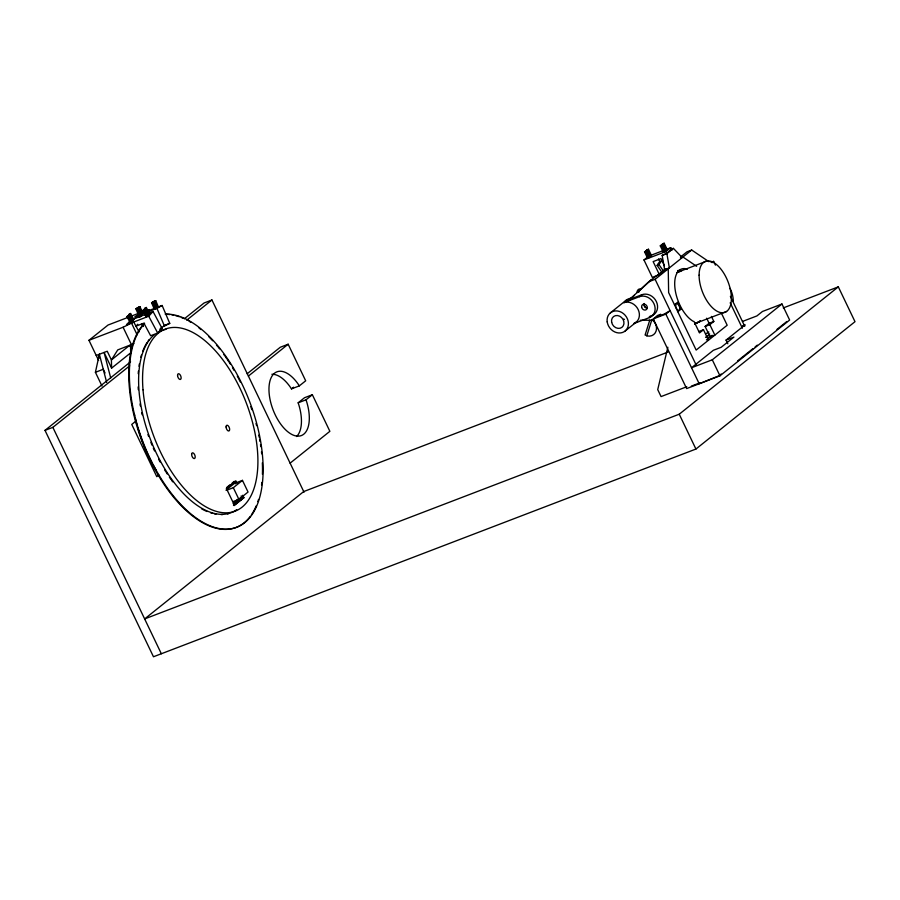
<?xml version="1.0" encoding="UTF-8"?>
<svg xmlns="http://www.w3.org/2000/svg" width="900" height="900" viewBox="0 0 900 900"><rect width="100%" height="100%" fill="white"/><g stroke="black" fill="none" stroke-linecap="round" stroke-linejoin="round"><path stroke-width="1.35" d="M98.978 358.29L99.371 354.251L106.672 382.421M101.992 386.021L95.411 372.285L99.371 354.251M667.856 347.243L657.72 389.621L661.061 396.585L686.79 386.73M649.778 320.108L645.097 335.002L647.314 335.981A9.754 8.314 51.3 0 0 656.145 330.964A9.754 8.314 51.3 0 0 652.354 319.973M646.785 335.835L651.881 319.635M126.934 316.598L128.767 315.495L132.007 321.536L131.434 322.166L130.174 322.65L126.934 316.598L128.767 315.495M128.756 314.606L130.59 313.493L133.83 319.545L133.256 320.164L131.996 320.647L128.756 314.606L130.59 313.493M126.698 324.652L130.151 320.884M130.174 322.65L132.007 321.536M131.996 320.647L133.83 319.545M142.65 310.579L144.484 309.465L147.735 315.517L147.15 316.147L145.901 316.631L142.65 310.579L144.484 309.465M144.484 308.588L146.317 307.474L149.558 313.515L148.984 314.145L147.724 314.629L144.484 308.588L146.317 307.474M137.756 324.259L136.024 326.149L143.888 323.134L150.638 335.734L157.714 333.022L162.034 328.309L153.034 311.512L131.017 319.939M145.901 316.631L147.735 315.517M147.724 314.629L149.558 313.515M130.433 321.626L126.472 324.799L148.714 316.226L153.034 311.512M629.989 299.891L629.168 299.891L648.821 281.722L665.561 268.988M629.168 299.891L634.5 295.256M637.447 292.534L651.206 279.821M98.606 360.439L88.965 340.301L108.056 325.024L140.861 312.457M139.061 314.719L135.101 317.891L142.335 315.113L139.579 317.329M88.965 340.301L123.086 327.24L133.706 322.02L139.095 331.875M147.285 311.152L149.243 309.589L142.178 311.963M129.431 345.521L111.409 359.955L111.6 368.123L130.691 352.834L130.489 344.666M783.281 307.924L838.316 286.852L855 321.683L695.925 449.044L153.472 656.764L45 430.358L130.567 361.845M184.32 318.803L204.075 302.996L211.939 299.981L304.043 492.233M45 430.358L52.864 427.354L129.656 365.861M186.705 320.186L211.939 299.981M135.99 421.031L131.749 424.429L156.78 476.674L158.895 474.975M247.162 373.77L280.294 347.243L288.157 344.228L305.685 380.801L299.34 385.875L291.476 388.89L290.779 387.81A34.121 17.201 69 0 0 271.879 374.265M248.389 376.076L288.157 344.228M291.476 388.89L293.591 387.202M296.606 436.534A34.121 17.201 69 0 0 298.586 404.111L298.159 402.817L304.493 397.744L312.356 394.74L329.873 431.314L290.115 463.151M298.159 402.817L306.022 399.814L312.356 394.74M226.879 487.294L230.029 484.762M232.132 483.086L234.236 481.399L235.395 483.806M226.159 490.016L234.281 483.502L242.46 480.375L248.051 492.041L238.905 499.365L233.066 501.604M226.305 490.387L233.314 487.699L242.46 480.375M234.968 501.694L238.174 499.118M233.201 503.651L242.752 496.001M233.843 504.562L242.651 497.779L233.449 505.147M233.921 505.024L243.9 497.689L242.752 495.27M234.382 505.046L242.955 498.184M234.101 505.609L243.9 497.689M644.546 251.865L646.436 250.875L649.44 257.141L648.81 257.659L647.55 258.142L644.546 251.865L646.436 250.875M646.56 250.245L648.461 249.255L651.465 255.532L650.824 256.039L649.564 256.523L646.56 250.245L648.461 249.255M660.274 245.846L662.164 244.856L665.168 251.123L664.526 251.64L663.278 252.112L660.274 245.846L662.164 244.856M662.288 244.226L664.178 243.236L667.181 249.502L666.551 250.02L665.291 250.504L662.288 244.226L664.178 243.236M664.414 265.702L660.994 258.581L653.141 261.596L659.396 274.657L652.32 277.369L643.972 259.942L647.798 256.894M647.55 258.142L649.44 257.141M649.564 256.523L651.465 255.532M663.278 252.112L665.168 251.123M665.291 250.504L667.181 249.502M643.972 259.942L665.989 251.516L670.759 247.703L671.951 250.189M682.234 257.602L673.414 248.377L666.889 253.597L669.352 267.919L664.639 269.73L662.175 255.409L666.9 253.26L671.827 249.311M610.357 312.885L626.265 300.15M680.423 257.085L686.981 251.831L691.695 250.02L708.952 261.72M660.352 273.892L662.254 272.363M648.821 281.722L655.11 279.315L691.695 250.02M639.45 296.685L641.914 294.716A11.7 9.979 51.3 0 1 656.347 301.545A11.7 9.979 51.3 0 1 651.926 315.608L649.462 317.588L633.735 323.606A11.7 9.979 51.3 0 0 638.168 309.544A11.7 9.979 51.3 0 0 623.722 302.704L639.45 296.685A11.7 9.979 51.3 0 1 653.884 303.525A11.7 9.979 51.3 0 1 649.462 317.588M625.151 331.009L636.817 321.671M712.058 262.642L713.644 261.371L715.433 265.118M653.265 318.926L657.551 315.484L660.701 314.28L657.99 316.44L664.279 314.032L670.129 310.669L665.842 314.111L653.265 318.926L686.633 388.586L719.966 375.817L789.637 320.04L781.965 304.009L762.469 311.479L756.9 315.934L742.489 321.457M674.471 304.785L677.655 302.243L680.985 309.206L677.801 311.749M713.824 321.469L709.852 324.652L714.859 335.104L710.134 336.904L705.127 326.464L709.11 323.269L713.824 321.469L711.405 316.406M708.491 340.2L703.485 329.749L699.502 332.933L694.058 321.548L693.034 321.199A28.665 14.445 69 0 1 674.933 288.011A28.665 14.445 69 0 1 687.42 269.168M705.533 337.365L709.729 334.001M710.134 336.904L712.192 335.261M706.421 339.874L710.696 336.454M727.808 343.766L726.053 340.11L745.144 324.821L742.523 325.822M726.053 340.11L733.916 337.095L721.192 347.287L713.329 350.303L691.538 367.751L712.294 359.798L781.965 304.009M721.226 374.029L719.033 375.784L699.21 383.771L665.842 314.111M737.617 360.9L752.918 348.649M755.1 346.905L757.294 345.15M776.97 329.4L786.803 321.525M667.98 352.069L303.716 491.558L144.653 618.919L679.241 414.214L838.316 286.852M135.855 308.756L137.801 307.89L140.546 314.336L139.849 314.719L138.6 315.202L135.855 308.756L137.801 307.89M138.049 307.53L139.995 306.664L142.74 313.11L142.054 313.493L140.794 313.976L138.049 307.53L139.995 306.664M151.571 302.738L153.529 301.871L156.274 308.317L155.576 308.7L154.316 309.184L151.571 302.738L153.529 301.871M153.776 301.511L155.722 300.645L158.468 307.091L157.77 307.474L156.521 307.957L153.776 301.511L155.722 300.645M139.084 314.494L134.933 316.811L156.938 308.374L162.135 305.483L169.751 323.381L161.021 327.634M138.6 315.202L139.286 314.82M140.794 313.976L142.74 313.11M156.521 307.957L157.208 307.564M96.221 355.455L107.235 351.248L111.409 359.955L117.754 349.897L133.909 343.62M141.255 313.459L162.135 305.483M163.856 325.642L169.751 323.381M159.683 329.209L162.034 328.309M95.411 372.285L103.264 369.281L105.064 373.027M650.048 255.634L670.759 247.703M671.051 249.278L673.414 248.377M662.175 255.409L666.889 253.597M661.669 271.912L657.146 265.421L659.036 264.701A28.271 14.254 69 0 1 662.58 260.392M680.591 257.929L682.954 257.029L696.645 266.31M663.525 270.619L668.239 268.808L668.633 292.59L696.161 350.066L727.178 325.226L721.114 312.559M676.62 272.621L707.254 260.899M711.056 262.361L713.644 261.371M639.405 291.746L636.93 292.241A9.754 4.916 69 0 1 640.901 289.058M641.914 294.716L626.186 300.735A11.7 9.979 51.3 0 1 628.009 300.251M649.305 316.62L651.926 315.608M694.643 323.674L726.57 311.456M705.127 326.464L709.852 324.652M698.771 331.549L703.485 329.749M708.244 337.298L710.752 336.33M691.369 386.111L699.626 382.95M631.553 297.99L632.374 297.979M640.283 320.254L654.232 320.22M129.971 345.949L131.67 348.142M659.036 264.701L663.559 271.192M299.34 385.875L298.642 384.795A34.121 17.201 69 0 0 269.179 385.2A34.121 17.201 69 0 0 293.051 435.026A34.121 17.201 69 0 0 306.45 401.108L306.022 399.814M145.744 308.104L148.984 314.145M148.714 316.226L157.714 333.022M143.91 310.095L147.15 316.147M141.885 324.079L143.179 326.486M141.57 323.719L142.796 326.014M130.016 314.123L133.256 320.164M128.194 316.125L131.434 322.166M730.384 296.314L744.739 326.272M730.192 302.805L742.365 328.219M706.68 318.218L709.11 323.269M663.548 243.743L666.551 250.02M665.989 251.516L667.181 254.002M661.523 245.362L664.526 251.64M660.904 245.34L662.107 247.849M712.294 359.798L719.966 375.817M658.474 258.964L660.184 262.519M647.82 249.773L650.824 256.039M647.201 249.739L649.609 254.756M645.806 251.381L648.81 257.659M655.11 279.315L696.251 365.175M679.241 414.214L695.925 449.044M236.97 483.21L235.811 480.791L226.35 488.374L234.439 505.271M241.178 495.877L242.336 498.285M233.314 487.699L238.905 499.365M131.749 323.595L137.104 334.789M123.086 327.24L131.434 344.655M111.6 368.123L104.085 352.451L110.7 377.933M52.864 427.354L161.336 653.749M155.036 301.027L157.77 307.474M156.938 308.374L164.565 326.284M152.831 302.254L155.576 308.7M139.309 307.046L142.054 313.493M137.115 308.272L139.849 314.719M624.431 302.231A11.7 9.979 51.3 0 1 632.396 298.159M624.431 319.5A6.829 5.816 51.3 0 1 623.779 319.005M628.965 300.15A11.7 9.979 51.3 0 1 629.933 300.139M644.31 303.581A3.116 2.655 51.3 0 0 647.415 308.115A3.116 2.655 51.3 0 1 644.389 303.525M677.903 270.54A28.665 14.445 69 0 1 681.694 270.686M657.146 265.421A28.271 14.254 69 0 1 662.22 260.392M696.701 322.897A27.293 13.759 69 0 1 694.53 323.944M700.155 320.951A28.271 24.098 51.3 0 1 694.946 323.359M677.812 271.035A28.271 24.098 51.3 0 1 680.816 270.923M700.38 320.895A28.271 24.098 51.3 0 1 695.363 323.651M678.352 271.699A28.271 24.098 51.3 0 1 679.86 271.688M730.035 288.371A27.293 23.276 51.3 0 1 733.309 301.657M708.851 332.021A27.293 23.276 51.3 0 1 705.611 333.754M236.7 509.704A97.481 49.151 69 0 1 155.846 452.093A97.481 49.151 69 0 1 154.553 334.575M158.569 331.92A97.481 49.151 69 0 1 166.005 329.344M228.994 513.45A97.481 49.151 69 0 1 227.475 513.866M222.716 514.564A97.481 49.151 69 0 1 221.062 514.609M215.977 514.159A97.481 49.151 69 0 1 214.245 513.821M212.49 513.382A97.481 49.151 69 0 1 210.713 512.854M207.112 511.526A97.481 49.151 69 0 1 201.634 508.838M172.732 481.849A97.481 49.151 69 0 1 171.607 480.319M171.056 479.543A97.481 49.151 69 0 1 169.391 477.191M167.231 473.963A97.481 49.151 69 0 1 166.162 472.309M165.634 471.476A97.481 49.151 69 0 1 164.588 469.789M160.065 461.947A97.481 49.151 69 0 1 158.636 459.248M154.564 450.923A97.481 49.151 69 0 1 153.292 448.088M152.055 445.219A97.481 49.151 69 0 1 150.874 442.339M148.635 436.5A97.481 49.151 69 0 1 147.938 434.543M142.166 414.765A97.481 49.151 69 0 1 141.716 412.796M140.344 405.923A97.481 49.151 69 0 1 140.017 403.976M138.319 389.689A97.481 49.151 69 0 1 138.161 386.921M138.24 373.657A97.481 49.151 69 0 1 138.431 371.149M138.983 366.277A97.481 49.151 69 0 1 139.354 363.926M140.805 357.255A97.481 49.151 69 0 1 141.401 355.151M142.763 351.169A97.481 49.151 69 0 1 147.094 342.506M148.118 341.01A97.481 49.151 69 0 1 149.186 339.593M155.97 469.924A97.481 49.151 69 0 1 153 464.659M151.56 461.959A97.481 49.151 69 0 1 150.165 459.214M149.704 458.291A97.481 49.151 69 0 1 146.632 451.744M146.216 450.799A97.481 49.151 69 0 1 143.797 445.039M143.415 444.071A97.481 49.151 69 0 1 137.689 427.376M136.845 424.406A97.481 49.151 69 0 1 135.326 418.466M134.64 415.507A97.481 49.151 69 0 1 134.224 413.539M239.04 499.061A94.556 47.678 69 0 1 237.094 502.076M165.206 314.134A113.074 57.015 69 0 1 262.811 459.608A113.074 57.015 69 0 1 177.334 500.636A113.074 57.015 69 0 1 143.977 324.315M250.324 516.341A113.074 57.015 69 0 1 154.778 469.091A113.074 57.015 69 0 1 144.607 323.246M166.343 314.336A113.074 57.015 69 0 1 169.954 314.561M171.799 314.809A113.074 57.015 69 0 1 173.655 315.157M175.534 315.596A113.074 57.015 69 0 1 179.347 316.755M181.282 317.475A113.074 57.015 69 0 1 183.218 318.285M189.101 321.255A113.074 57.015 69 0 1 191.081 322.425M199.001 327.971A113.074 57.015 69 0 1 200.981 329.558M208.822 336.735A113.074 57.015 69 0 1 212.681 340.774M216.484 345.105A113.074 57.015 69 0 1 217.732 346.601M218.351 347.366A113.074 57.015 69 0 1 219.589 348.919M223.852 354.544A113.074 57.015 69 0 1 225.045 356.22M225.63 357.064A113.074 57.015 69 0 1 226.811 358.774M227.396 359.629A113.074 57.015 69 0 1 228.544 361.384M229.118 362.261A113.074 57.015 69 0 1 230.254 364.039M232.493 367.673A113.074 57.015 69 0 1 234.124 370.44M237.296 376.132A113.074 57.015 69 0 1 238.32 378.056M238.826 379.035A113.074 57.015 69 0 1 240.322 381.971M250.763 406.553A113.074 57.015 69 0 1 251.854 409.714M256.028 423.495A113.074 57.015 69 0 1 256.59 425.621M258.784 435.15A113.074 57.015 69 0 1 259.211 437.254M259.605 439.358A113.074 57.015 69 0 1 259.976 441.45M260.494 444.577A113.074 57.015 69 0 1 260.798 446.647M261.461 451.789A113.074 57.015 69 0 1 261.686 453.825M262.35 462.814A113.074 57.015 69 0 1 262.429 474.289M261.866 482.423A113.074 57.015 69 0 1 261.562 485.032M258.536 499.444A113.074 57.015 69 0 1 257.839 501.615M256.275 505.744A113.074 57.015 69 0 1 251.438 514.778M607.196 321.885A11.7 9.979 51.3 0 0 624.409 331.549A11.7 9.979 51.3 0 0 621.664 312.401A11.7 9.979 51.3 0 0 607.196 321.885M611.651 322.279A6.829 5.816 51.3 0 0 621.911 327.364A6.829 5.816 51.3 0 0 619.695 316.204A6.829 5.816 51.3 0 0 611.651 322.279M641.655 307.238A3.116 2.655 51.3 0 0 646.312 309.634A3.116 2.655 51.3 0 0 645.39 304.537A3.116 2.655 51.3 0 0 641.655 307.238M675.664 305.854A3.51 1.766 69 0 0 678.96 310.286A3.51 1.766 69 0 0 678.555 304.841A3.51 1.766 69 0 0 675.664 305.854M699.097 275.175A27.293 13.759 69 0 0 723.217 312.739A27.293 13.759 69 0 0 723.386 272.554A27.293 13.759 69 0 0 699.097 275.175M143.021 389.812A97.481 49.151 69 0 0 235.046 511.189A97.481 49.151 69 0 0 222.559 359.438A97.481 49.151 69 0 0 143.021 389.812M177.57 375.593A3.026 1.519 69 0 0 180.394 379.44A3.026 1.519 69 0 0 180.079 374.771A3.026 1.519 69 0 0 177.57 375.593M191.632 454.365A3.026 1.519 69 0 0 194.276 458.572A3.026 1.519 69 0 0 194.344 454.162A3.026 1.519 69 0 0 191.632 454.365M226.069 426.949A3.026 1.519 69 0 0 228.814 430.988A3.026 1.519 69 0 0 228.69 426.431A3.026 1.519 69 0 0 226.069 426.949"/></g></svg>
